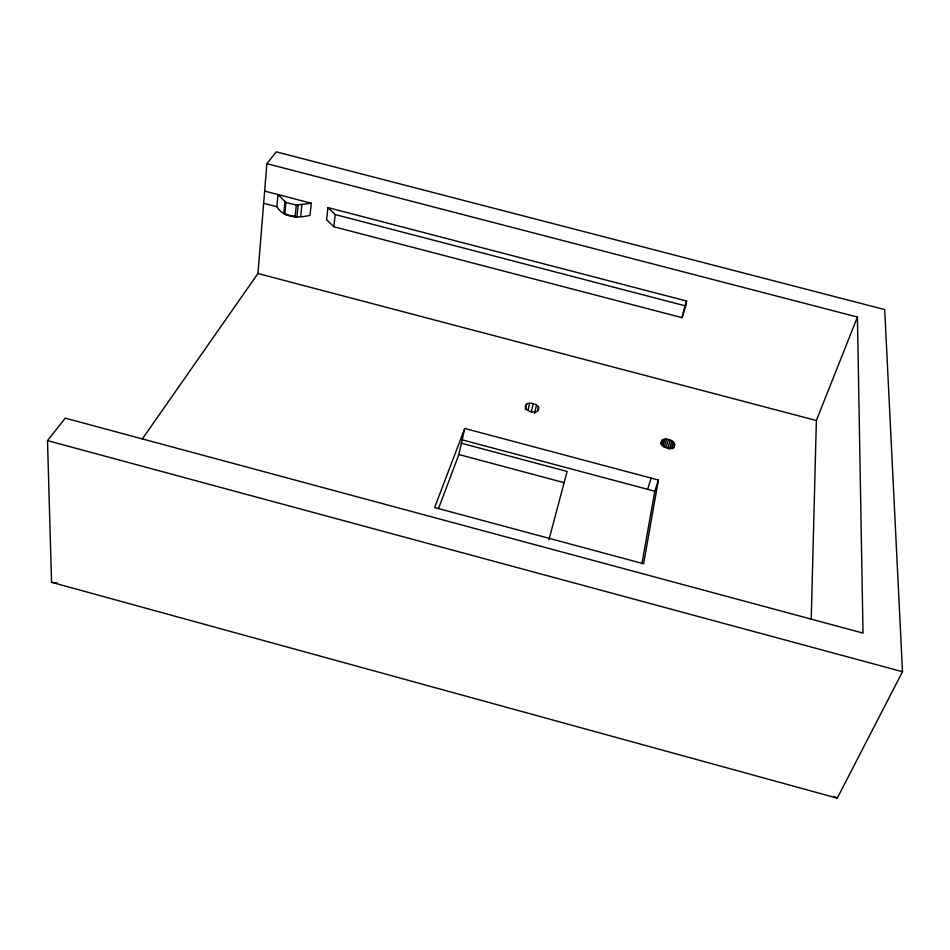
<?xml version="1.0" encoding="UTF-8"?>
<svg xmlns="http://www.w3.org/2000/svg" width="950" height="950" viewBox="0 0 950 950"><rect width="100%" height="100%" fill="white"/><g stroke="black" fill="none" stroke-linecap="round" stroke-linejoin="round"><path stroke-width="1.43" d="M811.229 619.246L816.371 420.517L857.422 317.051L266.879 163.673L257.937 273.505L142.393 438.864M276.889 206.744L277.958 194.548L285.926 202.421L296.269 205.129L311.279 203.229L310.009 215.377C298.466 218.001 283.872 218.286 276.889 206.744L263.661 203.288M284.917 201.436L283.824 213.655L287.767 214.617M285.926 202.421L284.81 214.439L296.97 216.873L298.158 204.891M295.094 217.123L296.269 205.129M300.699 216.6L301.922 204.416M327.964 207.587L326.598 219.711L333.806 226.717L682.112 317.692L685.698 305.959L686.577 301.043L327.964 207.587L335.231 214.569L685.698 305.959M333.806 226.717L335.231 214.569M658.386 480.023L643.637 563.778L434.625 507.537L464.74 428.438L658.386 480.023L654.799 491.233L641.927 563.706M682.112 317.692L683.014 312.74M438.532 508.523L458.862 454.527L464.74 428.438M525.35 409.652L526.656 404.071C530.919 401.137 542.688 405.959 537.332 411.231C533.069 414.212 521.217 409.319 526.656 404.071M527.998 410.258L529.637 403.299M531.264 412.027L533.247 403.679M534.518 413.464L536.524 405.116M537.569 411.409L538.579 407.241M548.946 539.766L567.114 471.449L461.166 443.175M683.406 311.434L686.577 301.043M660.891 444.125L662.186 440.004C666.544 437.083 677.932 441.786 673.526 447.355C669.168 450.336 657.697 445.562 662.186 440.004M647.627 489.321L651.166 478.099M661.711 444.933L663.444 439.446M662.827 446.025L665 439.173M664.133 447.426L666.734 439.209M665.938 447.759L668.562 439.541M667.707 448.376L670.332 440.159M669.299 449.231L671.935 441.014M671.056 448.899L673.253 442.047M672.457 448.673L674.215 443.199M673.419 448.495L674.749 444.374M857.422 317.051L863.016 633.092L65.289 418.154L47.5 440.61L51.549 582.291L837.259 798.166L902.5 671.709L884.699 309.593L276.26 151.834L266.879 163.673M51.549 582.291L57.107 582.956M294.346 216.232L296.97 216.873M264.658 191.081L311.279 203.229M257.937 273.505L816.371 420.517M462.401 439.909L654.799 491.233M458.862 454.527L564.122 482.659M47.5 440.61L902.5 671.709M833.827 796.421L837.259 798.166"/></g></svg>
